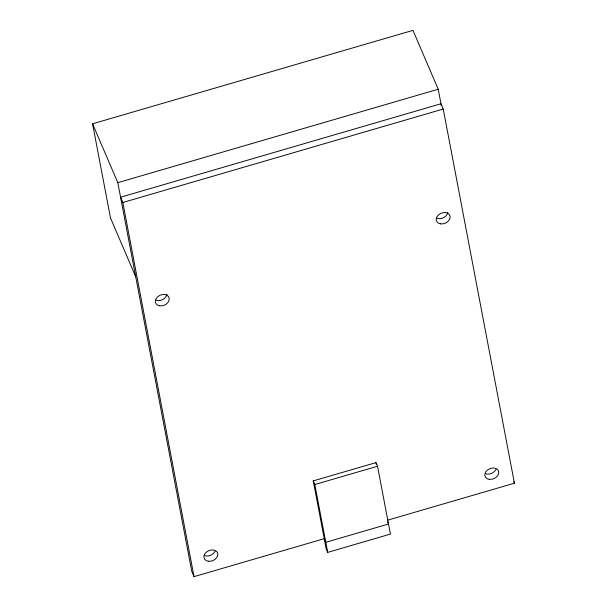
<?xml version="1.0" encoding="UTF-8"?>
<svg xmlns="http://www.w3.org/2000/svg" width="607" height="607" viewBox="0 0 607 607"><rect width="100%" height="100%" fill="white"/><g stroke="black" fill="none" stroke-linecap="round" stroke-linejoin="round"><path stroke-width="0.91" d="M135.733 276.853L110.497 217.974L92.575 123.805L412.972 30.35L438.208 89.229L441.327 105.618M92.575 123.805L117.811 182.684L438.208 89.229M443.231 109.032L440.97 103.767L120.581 197.222L122.834 202.495L443.231 109.032L514.425 483.195L387.873 520.108M313.25 480.903L375.968 462.61L377.524 466.244L390.43 534.077L327.712 552.37L326.156 548.736L313.25 480.903L314.805 484.538L327.712 552.37M314.805 484.538L377.524 466.244M117.811 182.684L191.774 571.384L194.028 576.65L324.244 538.667L325.8 542.301L388.518 524.008L387.585 521.83M513.78 481.692L514.425 483.195M375.968 462.61L376.325 464.469M122.834 202.495L194.028 576.65M447.845 212.412A7.238 5.38 -23.2 0 1 436.744 218.179M166.948 294.349A7.238 5.38 -23.2 0 1 155.847 300.116M496.002 469.348A7.238 5.38 -23.2 0 1 485.342 473.619M215.106 551.277A7.238 5.38 -23.2 0 1 204.453 555.557M440.591 223.877A7.238 5.38 -23.2 0 0 450.075 216.229A7.238 5.38 -23.2 0 0 438.831 214.628A7.238 5.38 -23.2 0 0 440.591 223.877M208.3 561.255A7.238 5.38 -23.2 0 0 217.784 553.607A7.238 5.38 -23.2 0 0 206.539 552.006A7.238 5.38 -23.2 0 0 208.3 561.255M489.196 479.318A7.238 5.38 -23.2 0 0 498.681 471.677A7.238 5.38 -23.2 0 0 487.436 470.068A7.238 5.38 -23.2 0 0 489.196 479.318M159.694 305.814A7.238 5.38 -23.2 0 0 169.178 298.166A7.238 5.38 -23.2 0 0 157.934 296.565A7.238 5.38 -23.2 0 0 159.694 305.814"/></g></svg>
